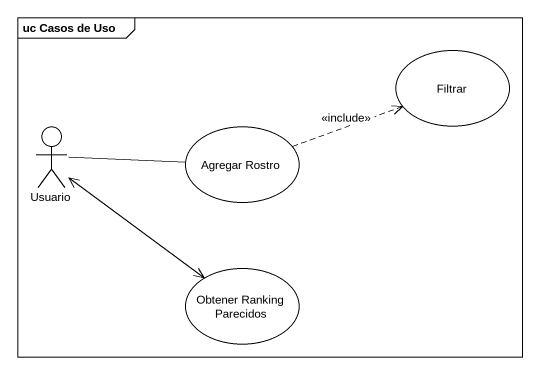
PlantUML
@startuml
mainframe uc Casos de Uso
usecase Filtrar
actor Usuario
usecase "Agregar Rostro" as Agregar_Rostro
usecase "Obtener Ranking Parecidos" as Obtener_Ranking_Parecidos
Usuario -right- Agregar_Rostro
Usuario <--> Obtener_Ranking_Parecidos
Agregar_Rostro .right.> Filtrar : <<include>>
@enduml
